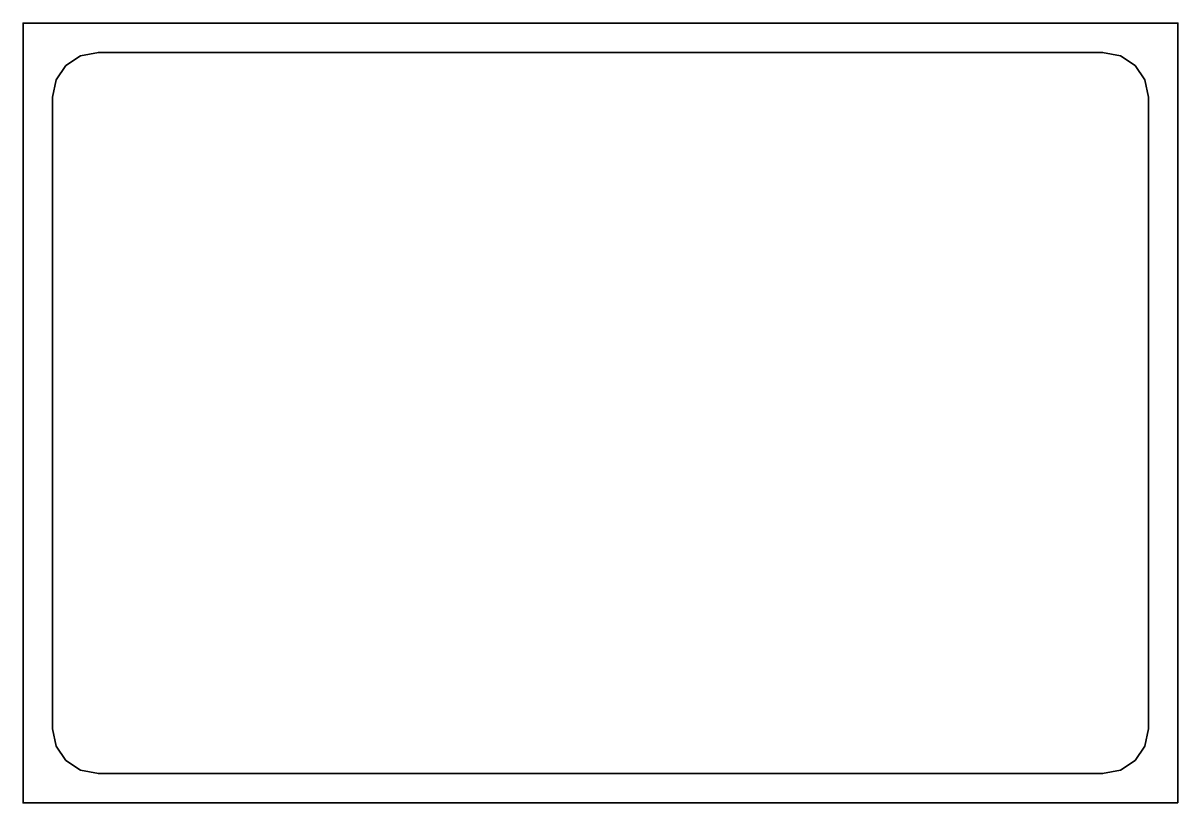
# Model space of a CAD drawing. Header units: millimetres. Extents: x 7 to 204, y 82 to 215.
import ezdxf

# ---------------------------------------------------------------- set-up
doc = ezdxf.new("R2010")
doc.units = ezdxf.units.MM
doc.header["$MEASUREMENT"] = 0
doc.layers.get('0').update_dxf_attribs({"lineweight": 0})
doc.layers.add('Safety', color=7, linetype='Continuous', lineweight=0)

msp = doc.modelspace()

# ---------------------------------------------------------------- linework, layer by layer
at = {"color": 240, "lineweight": 35, "true_color": 0xed2224}
msp.add_lwpolyline([(11.8, 94.66), (12.42, 91.69), (14.1, 89.26), (16.59, 87.62), (19.65, 87.02), (190.96, 87.02), (194.01, 87.62), (196.51, 89.26), (198.19, 91.69), (198.8, 94.66), (198.8, 202.38), (198.19, 205.35), (196.51, 207.78), (194.01, 209.42), (190.96, 210.02), (19.65, 210.02), (16.59, 209.42), (14.1, 207.78), (12.42, 205.35), (11.8, 202.38)], close=True, dxfattribs=at)
at = {"layer": 'Safety', "color": 240, "lineweight": 35, "true_color": 0xed2224}
msp.add_lwpolyline([(203.8, 82.02), (6.8, 82.02), (6.8, 215.02), (203.8, 215.02)], close=True, dxfattribs=at)

doc.saveas('drawing.dxf')
